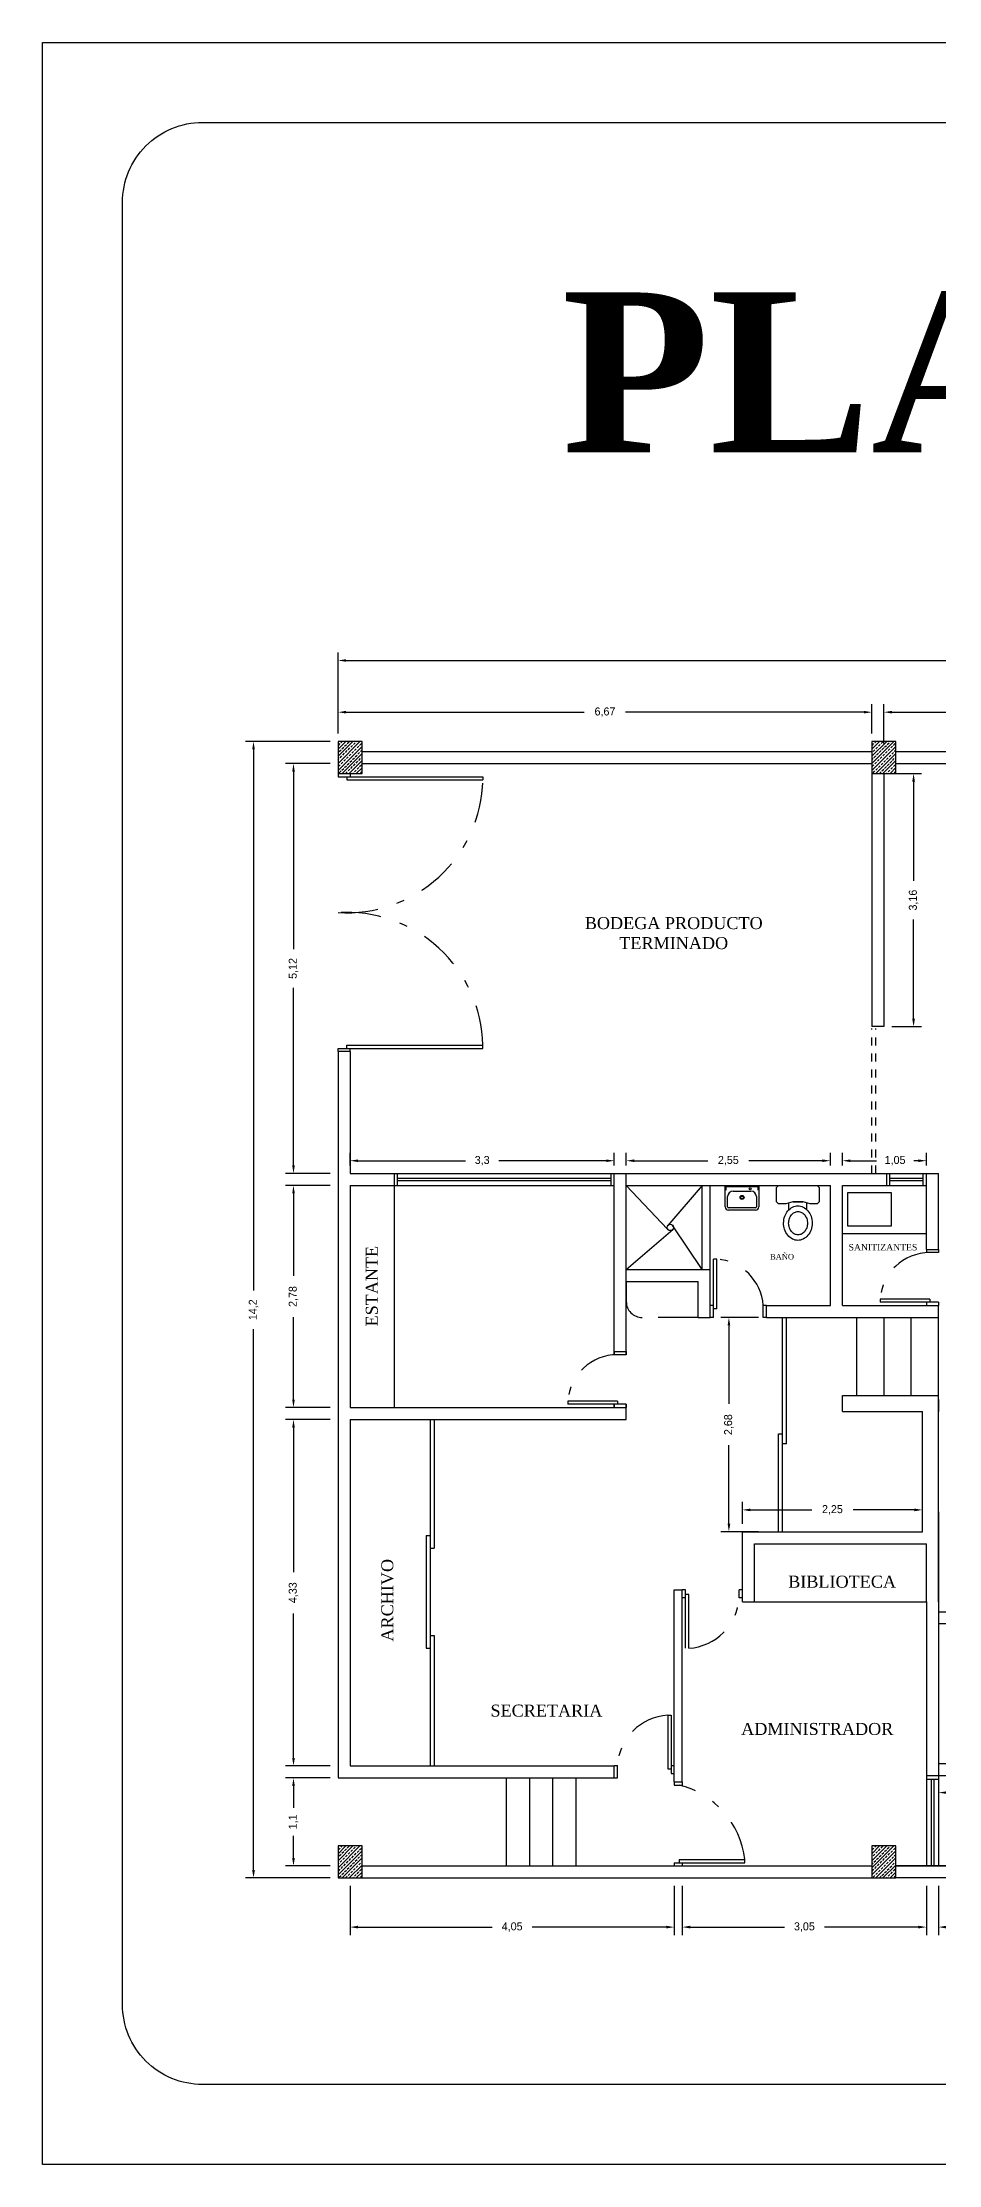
# Model space of a CAD drawing. Header units: millimetres. Extents: x 272.2 to 333.1, y 220.9 to 247.4.
# Drawn here: x 272.15 to 283.34, y 220.9 to 247.42 of the extents above; entities that cross this region are included whole.
import ezdxf

# ---------------------------------------------------------------- set-up
doc = ezdxf.new("R2010")
doc.units = ezdxf.units.MM
doc.linetypes.add('DASHDOT', pattern=[1, 0.5, -0.25, 0, -0.25])
doc.styles.add('ERNE50', font='times.ttf', dxfattribs={"height": 0.15})
doc.dimstyles.new('ISO-25', dxfattribs={"dimtxt": 0.1, "dimasz": 0.1, "dimexe": 0.1, "dimexo": 0.1, "dimgap": 0.1, "dimtad": 0, "dimtxsty": 'Standard', "dimcen": 0, "dimadec": 0, "dimazin": 0, "dimtfac": 1, "dimtmove": 0, "dimatfit": 3, "dimfxl": 1, "dimarcsym": 0})

# ---------------------------------------------------------------- blocks, each defined once
blk = doc.blocks.new('LACU701P')
for p, q in [((-0.21, -0.268), (-0.21, 0)), ((-0.21, 0), (0.21, 0)), ((0.21, 0), (0.21, -0.268)), ((-0.18, -0.268), (-0.18, -0.14)), ((-0.11, -0.07), (0.11, -0.07)), ((0.18, -0.14), (0.18, -0.268)), ((0.17, -0.278), (-0.17, -0.278)), ((0.17, -0.308), (-0.17, -0.308))]:
    blk.add_line(p, q)
blk.add_lwpolyline([(-0.198, -0.059), (-0.198, -0.012), (0.198, -0.012), (0.198, -0.059)])
for centre, radius in [((0, -0.15), 0.025), ((0, -0.15), 0.017), ((0.102, -0.044), 0.0121)]:
    blk.add_circle(centre, radius)
for centre, radius, start, end in [((-0.11, -0.14), 0.07, 90, 180), ((0.11, -0.14), 0.07, 360, 90), ((-0.17, -0.268), 0.04, 180, 270), ((-0.17, -0.268), 0.01, 180, 270), ((0.17, -0.268), 0.01, 270, 360), ((0.17, -0.268), 0.04, 270, 0)]:
    blk.add_arc(centre, radius, start, end)
blk = doc.blocks.new('TOILET1')
for p, q in [((0.051, 0.267), (0.025, 0.241)), ((0.229, 0.267), (0.051, 0.267)), ((0.254, 0.241), (0.229, 0.267)), ((0.025, 0.241), (0.025, -0.241)), ((0.229, 0.063), (0.254, 0.152)), ((0.229, -0.064), (0.229, 0.063)), ((0.229, 0.063), (0.229, -0.064)), ((0.254, 0.152), (0.254, 0.241)), ((0.025, -0.241), (0.051, -0.267)), ((0.254, -0.152), (0.229, -0.064)), ((0.229, -0.267), (0.254, -0.241)), ((0.254, -0.241), (0.254, -0.152)), ((0.051, -0.267), (0.229, -0.267))]:
    blk.add_line(p, q)
blk.add_lwpolyline([(0.711, 0, 0.117036), (0.695, 0.066, 0.104338), (0.648, 0.126, 0.09029), (0.573, 0.168, 0.09898), (0.495, 0.178, 0.08237), (0.411, 0.164, 0.09029), (0.343, 0.126, 0.104338), (0.295, 0.066, 0.117036), (0.279, 0, 0.117036), (0.295, -0.066, 0.104338), (0.343, -0.126, 0.09029), (0.411, -0.164, 0.08237), (0.495, -0.178, 0.08237), (0.58, -0.164, 0.09029), (0.648, -0.126, 0.104338), (0.695, -0.066, 0.117036)], format="xyb", close=True)
blk = doc.blocks.new('SAN-1')
for p, q in [((0.302, 0.112), (0.217, 0.112)), ((0.302, -0.112), (0.217, -0.112))]:
    blk.add_line(p, q)
blk.add_lwpolyline([(0.472, 0.116, 0.080637), (0.415, 0.106, 0.08922), (0.369, 0.081, 0.10483), (0.337, 0.042, 0.119366), (0.326, -0.002, 0.119366), (0.337, -0.045, 0.10483), (0.369, -0.085, 0.08922), (0.415, -0.11, 0.080637), (0.472, -0.119, 0.080637), (0.529, -0.11, 0.08922), (0.575, -0.085, 0.10483), (0.607, -0.045, 0.119366), (0.618, -0.002, 0.119366), (0.607, 0.042, 0.10483), (0.575, 0.081, 0.08922), (0.529, 0.106, 0.080637)], format="xyb", close=True)
blk.add_blockref('TOILET1', (-0.025, 0))
blk = doc.blocks.new('*D6')
at = {"color": 0, "lineweight": -2}
for p, q in [((275.843, 238.782), (275.843, 239.794)), ((303.961, 238.782), (303.961, 239.794)), ((275.943, 239.694), (289.61, 239.694)), ((303.861, 239.694), (290.194, 239.694))]:
    blk.add_line(p, q, dxfattribs=at)
at = {"color": 0}
for points in [[(275.943, 239.711), (275.943, 239.678), (275.843, 239.694)], [(303.861, 239.711), (303.861, 239.678), (303.961, 239.694)]]:
    blk.add_solid(points, dxfattribs=at)
at = {"layer": 'Defpoints', "color": 0}
for p in [(303.961, 239.694), (275.843, 238.682), (303.961, 238.682)]:
    blk.add_point(p, dxfattribs=at)
at = {"color": 0, "insert": (289.902, 239.694), "char_height": 0.1, "attachment_point": 5}
blk.add_mtext('28,12', dxfattribs=at)
blk = doc.blocks.new('*D7')
at = {"color": 0, "lineweight": -2}
for p, q in [((275.843, 238.782), (275.843, 239.148)), ((275.943, 239.048), (278.919, 239.048)), ((282.411, 239.048), (279.435, 239.048)), ((282.511, 238.782), (282.511, 239.148))]:
    blk.add_line(p, q, dxfattribs=at)
at = {"color": 0}
for points in [[(275.943, 239.065), (275.943, 239.032), (275.843, 239.048)], [(282.411, 239.065), (282.411, 239.032), (282.511, 239.048)]]:
    blk.add_solid(points, dxfattribs=at)
at = {"layer": 'Defpoints', "color": 0}
for p in [(282.511, 239.048), (275.843, 238.682), (282.511, 238.682)]:
    blk.add_point(p, dxfattribs=at)
at = {"color": 0, "insert": (279.177, 239.048), "char_height": 0.1, "attachment_point": 5}
blk.add_mtext('6,67', dxfattribs=at)
blk = doc.blocks.new('*D8')
at = {"color": 0, "lineweight": -2}
for p, q in [((282.661, 238.657), (282.661, 239.148)), ((282.761, 239.048), (284.57, 239.048)), ((286.895, 239.048), (285.086, 239.048)), ((286.995, 238.657), (286.995, 239.148))]:
    blk.add_line(p, q, dxfattribs=at)
at = {"color": 0}
for points in [[(282.761, 239.065), (282.761, 239.032), (282.661, 239.048)], [(286.895, 239.065), (286.895, 239.032), (286.995, 239.048)]]:
    blk.add_solid(points, dxfattribs=at)
at = {"layer": 'Defpoints', "color": 0}
for p in [(286.995, 239.048), (282.661, 238.557), (286.995, 238.557)]:
    blk.add_point(p, dxfattribs=at)
at = {"color": 0, "insert": (284.828, 239.048), "char_height": 0.1, "attachment_point": 5}
blk.add_mtext('4,33', dxfattribs=at)
blk = doc.blocks.new('*D29')
at = {"color": 0, "lineweight": -2}
for p, q in [((283.343, 225.658), (283.343, 225.448)), ((284.945, 225.659), (284.945, 225.448)), ((283.443, 225.548), (283.952, 225.548)), ((284.845, 225.548), (284.336, 225.548))]:
    blk.add_line(p, q, dxfattribs=at)
at = {"color": 0}
for points in [[(283.443, 225.565), (283.443, 225.532), (283.343, 225.548)], [(284.845, 225.565), (284.845, 225.532), (284.945, 225.548)]]:
    blk.add_solid(points, dxfattribs=at)
at = {"layer": 'Defpoints', "color": 0}
for p in [(283.343, 225.758), (284.945, 225.759), (284.945, 225.548)]:
    blk.add_point(p, dxfattribs=at)
at = {"color": 0, "insert": (284.144, 225.548), "char_height": 0.1, "attachment_point": 5}
blk.add_mtext('1,6', dxfattribs=at)
blk = doc.blocks.new('*D30')
at = {"color": 0, "lineweight": -2}
for p, q in [((283.343, 224.382), (283.343, 223.768)), ((289.086, 224.382), (289.086, 223.768)), ((283.443, 223.868), (285.956, 223.868)), ((288.986, 223.868), (286.473, 223.868))]:
    blk.add_line(p, q, dxfattribs=at)
at = {"color": 0}
for points in [[(283.443, 223.885), (283.443, 223.851), (283.343, 223.868)], [(288.986, 223.885), (288.986, 223.851), (289.086, 223.868)]]:
    blk.add_solid(points, dxfattribs=at)
at = {"layer": 'Defpoints', "color": 0}
for p in [(283.343, 224.482), (289.086, 224.482), (289.086, 223.868)]:
    blk.add_point(p, dxfattribs=at)
at = {"color": 0, "insert": (286.215, 223.868), "char_height": 0.1, "attachment_point": 5}
blk.add_mtext('5,74', dxfattribs=at)
blk = doc.blocks.new('*D31')
at = {"color": 0, "lineweight": -2}
for p, q in [((280.143, 224.382), (280.143, 223.768)), ((283.193, 224.382), (283.193, 223.768)), ((280.243, 223.868), (281.418, 223.868)), ((283.093, 223.868), (281.918, 223.868))]:
    blk.add_line(p, q, dxfattribs=at)
at = {"color": 0}
for points in [[(280.243, 223.885), (280.243, 223.851), (280.143, 223.868)], [(283.093, 223.885), (283.093, 223.851), (283.193, 223.868)]]:
    blk.add_solid(points, dxfattribs=at)
at = {"layer": 'Defpoints', "color": 0}
for p in [(280.143, 224.482), (283.193, 224.482), (280.143, 223.868)]:
    blk.add_point(p, dxfattribs=at)
at = {"color": 0, "insert": (281.668, 223.868), "char_height": 0.1, "attachment_point": 5}
blk.add_mtext('3,05', dxfattribs=at)
blk = doc.blocks.new('*D32')
at = {"color": 0, "lineweight": -2}
for p, q in [((281.093, 231.485), (280.625, 231.485)), ((280.725, 231.385), (280.725, 230.405)), ((280.725, 228.908), (280.725, 229.888)), ((281.093, 228.808), (280.625, 228.808))]:
    blk.add_line(p, q, dxfattribs=at)
at = {"color": 0}
for points in [[(280.709, 231.385), (280.742, 231.385), (280.725, 231.485)], [(280.709, 228.908), (280.742, 228.908), (280.725, 228.808)]]:
    blk.add_solid(points, dxfattribs=at)
at = {"layer": 'Defpoints', "color": 0}
for p in [(281.193, 231.485), (280.725, 228.808), (281.193, 228.808)]:
    blk.add_point(p, dxfattribs=at)
at = {"color": 0, "insert": (280.725, 230.146), "char_height": 0.1, "attachment_point": 5, "rotation": 90}
blk.add_mtext('2,68', dxfattribs=at)
blk = doc.blocks.new('*D33')
at = {"color": 0, "lineweight": -2}
for p, q in [((283.443, 233.135), (283.741, 233.135)), ((283.641, 233.035), (283.641, 232.576)), ((283.641, 231.735), (283.641, 232.193)), ((283.443, 231.635), (283.741, 231.635))]:
    blk.add_line(p, q, dxfattribs=at)
at = {"color": 0}
for points in [[(283.624, 233.035), (283.657, 233.035), (283.641, 233.135)], [(283.624, 231.735), (283.657, 231.735), (283.641, 231.635)]]:
    blk.add_solid(points, dxfattribs=at)
at = {"layer": 'Defpoints', "color": 0}
for p in [(283.343, 233.135), (283.343, 231.635), (283.641, 231.635)]:
    blk.add_point(p, dxfattribs=at)
at = {"color": 0, "insert": (283.641, 232.385), "char_height": 0.1, "attachment_point": 5, "rotation": 90}
blk.add_mtext('1,5', dxfattribs=at)
blk = doc.blocks.new('*D34')
at = {"color": 0, "lineweight": -2}
for p, q in [((282.143, 233.385), (282.143, 233.544)), ((282.243, 233.444), (282.568, 233.444)), ((283.093, 233.444), (283.035, 233.444)), ((283.193, 233.385), (283.193, 233.544))]:
    blk.add_line(p, q, dxfattribs=at)
at = {"color": 0}
for points in [[(282.243, 233.46), (282.243, 233.427), (282.143, 233.444)], [(283.093, 233.46), (283.093, 233.427), (283.193, 233.444)]]:
    blk.add_solid(points, dxfattribs=at)
at = {"layer": 'Defpoints', "color": 0}
for p in [(283.193, 233.444), (282.143, 233.285), (283.193, 233.285)]:
    blk.add_point(p, dxfattribs=at)
at = {"color": 0, "insert": (282.801, 233.444), "char_height": 0.1, "attachment_point": 5}
blk.add_mtext('1,05', dxfattribs=at)
blk = doc.blocks.new('*D35')
at = {"color": 0, "lineweight": -2}
for p, q in [((279.443, 233.385), (279.443, 233.544)), ((279.543, 233.444), (280.46, 233.444)), ((281.893, 233.444), (280.976, 233.444)), ((281.993, 233.385), (281.993, 233.544))]:
    blk.add_line(p, q, dxfattribs=at)
at = {"color": 0}
for points in [[(279.543, 233.46), (279.543, 233.427), (279.443, 233.444)], [(281.893, 233.46), (281.893, 233.427), (281.993, 233.444)]]:
    blk.add_solid(points, dxfattribs=at)
at = {"layer": 'Defpoints', "color": 0}
for p in [(279.443, 233.444), (279.443, 233.285), (281.993, 233.285)]:
    blk.add_point(p, dxfattribs=at)
at = {"color": 0, "insert": (280.718, 233.444), "char_height": 0.1, "attachment_point": 5}
blk.add_mtext('2,55', dxfattribs=at)
blk = doc.blocks.new('*D36')
at = {"color": 0, "lineweight": -2}
for p, q in [((275.993, 233.385), (275.993, 233.544)), ((276.093, 233.444), (277.435, 233.444)), ((279.193, 233.444), (277.851, 233.444)), ((279.293, 233.385), (279.293, 233.544))]:
    blk.add_line(p, q, dxfattribs=at)
at = {"color": 0}
for points in [[(276.093, 233.46), (276.093, 233.427), (275.993, 233.444)], [(279.193, 233.46), (279.193, 233.427), (279.293, 233.444)]]:
    blk.add_solid(points, dxfattribs=at)
at = {"layer": 'Defpoints', "color": 0}
for p in [(279.293, 233.444), (275.993, 233.285), (279.293, 233.285)]:
    blk.add_point(p, dxfattribs=at)
at = {"color": 0, "insert": (277.643, 233.444), "char_height": 0.1, "attachment_point": 5}
blk.add_mtext('3,3', dxfattribs=at)
blk = doc.blocks.new('*D44')
at = {"color": 0, "lineweight": -2}
for p, q in [((280.893, 228.908), (280.893, 229.181)), ((283.143, 228.908), (283.143, 229.181)), ((280.993, 229.081), (281.76, 229.081)), ((283.043, 229.081), (282.276, 229.081))]:
    blk.add_line(p, q, dxfattribs=at)
at = {"color": 0}
for points in [[(280.993, 229.097), (280.993, 229.064), (280.893, 229.081)], [(283.043, 229.097), (283.043, 229.064), (283.143, 229.081)]]:
    blk.add_solid(points, dxfattribs=at)
at = {"layer": 'Defpoints', "color": 0}
for p in [(283.143, 229.081), (280.893, 228.808), (283.143, 228.808)]:
    blk.add_point(p, dxfattribs=at)
at = {"color": 0, "insert": (282.018, 229.081), "char_height": 0.1, "attachment_point": 5}
blk.add_mtext('2,25', dxfattribs=at)
blk = doc.blocks.new('*D45')
at = {"color": 0, "lineweight": -2}
for p, q in [((275.743, 238.407), (275.186, 238.407)), ((275.286, 238.307), (275.286, 236.087)), ((275.286, 233.385), (275.286, 235.604)), ((275.743, 233.285), (275.186, 233.285))]:
    blk.add_line(p, q, dxfattribs=at)
at = {"color": 0}
for points in [[(275.27, 238.307), (275.303, 238.307), (275.286, 238.407)], [(275.27, 233.385), (275.303, 233.385), (275.286, 233.285)]]:
    blk.add_solid(points, dxfattribs=at)
at = {"layer": 'Defpoints', "color": 0}
for p in [(275.843, 238.407), (275.286, 233.285), (275.843, 233.285)]:
    blk.add_point(p, dxfattribs=at)
at = {"color": 0, "insert": (275.286, 235.846), "char_height": 0.1, "attachment_point": 5, "rotation": 90}
blk.add_mtext('5,12', dxfattribs=at)
blk = doc.blocks.new('*D46')
at = {"color": 0, "lineweight": -2}
for p, q in [((275.743, 233.135), (275.186, 233.135)), ((275.286, 233.035), (275.286, 232.005)), ((275.286, 230.46), (275.286, 231.489)), ((275.743, 230.36), (275.186, 230.36))]:
    blk.add_line(p, q, dxfattribs=at)
at = {"color": 0}
for points in [[(275.27, 233.035), (275.303, 233.035), (275.286, 233.135)], [(275.27, 230.46), (275.303, 230.46), (275.286, 230.36)]]:
    blk.add_solid(points, dxfattribs=at)
at = {"layer": 'Defpoints', "color": 0}
for p in [(275.843, 233.135), (275.286, 230.36), (275.843, 230.36)]:
    blk.add_point(p, dxfattribs=at)
at = {"color": 0, "insert": (275.286, 231.747), "char_height": 0.1, "attachment_point": 5, "rotation": 90}
blk.add_mtext('2,78', dxfattribs=at)
blk = doc.blocks.new('*D47')
at = {"color": 0, "lineweight": -2}
for p, q in [((275.743, 230.21), (275.186, 230.21)), ((275.286, 230.11), (275.286, 228.304)), ((275.286, 225.982), (275.286, 227.787)), ((275.743, 225.882), (275.186, 225.882))]:
    blk.add_line(p, q, dxfattribs=at)
at = {"color": 0}
for points in [[(275.27, 230.11), (275.303, 230.11), (275.286, 230.21)], [(275.27, 225.982), (275.303, 225.982), (275.286, 225.882)]]:
    blk.add_solid(points, dxfattribs=at)
at = {"layer": 'Defpoints', "color": 0}
for p in [(275.843, 230.21), (275.286, 225.882), (275.843, 225.882)]:
    blk.add_point(p, dxfattribs=at)
at = {"color": 0, "insert": (275.286, 228.046), "char_height": 0.1, "attachment_point": 5, "rotation": 90}
blk.add_mtext('4,33', dxfattribs=at)
blk = doc.blocks.new('*D48')
at = {"color": 0, "lineweight": -2}
for p, q in [((275.743, 225.732), (275.186, 225.732)), ((275.286, 225.632), (275.286, 225.357)), ((275.286, 224.732), (275.286, 225.007)), ((275.743, 224.632), (275.186, 224.632))]:
    blk.add_line(p, q, dxfattribs=at)
at = {"color": 0}
for points in [[(275.27, 225.632), (275.303, 225.632), (275.286, 225.732)], [(275.27, 224.732), (275.303, 224.732), (275.286, 224.632)]]:
    blk.add_solid(points, dxfattribs=at)
at = {"layer": 'Defpoints', "color": 0}
for p in [(275.843, 225.732), (275.286, 224.632), (275.843, 224.632)]:
    blk.add_point(p, dxfattribs=at)
at = {"color": 0, "insert": (275.286, 225.182), "char_height": 0.1, "attachment_point": 5, "rotation": 90}
blk.add_mtext('1,1', dxfattribs=at)
blk = doc.blocks.new('*D49')
at = {"color": 0, "lineweight": -2}
for p, q in [((275.743, 238.682), (274.687, 238.682)), ((274.787, 238.582), (274.787, 231.824)), ((274.787, 224.582), (274.787, 231.34)), ((275.743, 224.482), (274.687, 224.482))]:
    blk.add_line(p, q, dxfattribs=at)
at = {"color": 0}
for points in [[(274.77, 238.582), (274.804, 238.582), (274.787, 238.682)], [(274.77, 224.582), (274.804, 224.582), (274.787, 224.482)]]:
    blk.add_solid(points, dxfattribs=at)
at = {"layer": 'Defpoints', "color": 0}
for p in [(275.843, 238.682), (274.787, 224.482), (275.843, 224.482)]:
    blk.add_point(p, dxfattribs=at)
at = {"color": 0, "insert": (274.787, 231.582), "char_height": 0.1, "attachment_point": 5, "rotation": 90}
blk.add_mtext('14,2', dxfattribs=at)
blk = doc.blocks.new('*D53')
at = {"color": 0, "lineweight": -2}
for p, q in [((275.993, 224.382), (275.993, 223.768)), ((280.043, 224.382), (280.043, 223.768)), ((276.093, 223.868), (277.768, 223.868)), ((279.943, 223.868), (278.268, 223.868))]:
    blk.add_line(p, q, dxfattribs=at)
at = {"color": 0}
for points in [[(276.093, 223.885), (276.093, 223.851), (275.993, 223.868)], [(279.943, 223.885), (279.943, 223.851), (280.043, 223.868)]]:
    blk.add_solid(points, dxfattribs=at)
at = {"layer": 'Defpoints', "color": 0}
for p in [(275.993, 224.482), (280.043, 224.482), (275.993, 223.868)]:
    blk.add_point(p, dxfattribs=at)
at = {"color": 0, "insert": (278.018, 223.868), "char_height": 0.1, "attachment_point": 5}
blk.add_mtext('4,05', dxfattribs=at)
blk = doc.blocks.new('*D54')
at = {"color": 0, "lineweight": -2}
for p, q in [((282.761, 238.282), (283.132, 238.282)), ((283.032, 238.182), (283.032, 236.942)), ((283.032, 235.219), (283.032, 236.459)), ((282.761, 235.119), (283.132, 235.119))]:
    blk.add_line(p, q, dxfattribs=at)
at = {"color": 0}
for points in [[(283.015, 238.182), (283.049, 238.182), (283.032, 238.282)], [(283.015, 235.219), (283.049, 235.219), (283.032, 235.119)]]:
    blk.add_solid(points, dxfattribs=at)
at = {"layer": 'Defpoints', "color": 0}
for p in [(282.661, 238.282), (282.661, 235.119), (283.032, 235.119)]:
    blk.add_point(p, dxfattribs=at)
at = {"color": 0, "insert": (283.032, 236.7), "char_height": 0.1, "attachment_point": 5, "rotation": 90}
blk.add_mtext('3,16', dxfattribs=at)

msp = doc.modelspace()

# ---------------------------------------------------------------- hatches: boundary and pattern name
at = {"linetype": 'DASHDOT', "ltscale": 0.2}
h = msp.add_hatch(dxfattribs=at)
h.set_pattern_fill('ANSI33', color=0, scale=0.25, style=0)
h.set_pattern_definition([(45, (239.28784, 235.70597), (-0.04419417, 0.04419417), []), (45, (239.332035, 235.70597), (-0.04419417, 0.04419417), [0.03125, -0.015625])])
h.paths.add_polyline_path([(275.843, 238.282), (276.143, 238.282), (276.143, 238.682), (275.843, 238.682)])
h = msp.add_hatch(dxfattribs=at)
h.set_pattern_fill('ANSI33', color=0, scale=0.25, style=0)
h.set_pattern_definition([(45, (245.955686, 235.70597), (-0.04419417, 0.04419417), []), (45, (245.99988, 235.70597), (-0.04419417, 0.04419417), [0.03125, -0.015625])])
h.paths.add_polyline_path([(282.511, 238.282), (282.811, 238.282), (282.811, 238.682), (282.511, 238.682)])
h = msp.add_hatch(dxfattribs=at)
h.set_pattern_fill('ANSI33', color=0, scale=0.25, style=0)
h.set_pattern_definition([(45, (239.28784, 221.90597), (-0.04419417, 0.04419417), []), (45, (239.332035, 221.90597), (-0.04419417, 0.04419417), [0.03125, -0.015625])])
h.paths.add_polyline_path([(275.843, 224.482), (276.143, 224.482), (276.143, 224.882), (275.843, 224.882)])
h = msp.add_hatch(dxfattribs=at)
h.set_pattern_fill('ANSI33', color=0, scale=0.25, style=0)
h.set_pattern_definition([(45, (245.955686, 221.90597), (-0.04419417, 0.04419417), []), (45, (245.99988, 221.90597), (-0.04419417, 0.04419417), [0.03125, -0.015625])])
h.paths.add_polyline_path([(282.511, 224.482), (282.811, 224.482), (282.811, 224.882), (282.511, 224.882)])

# ---------------------------------------------------------------- linework, layer by layer
at = {"color": 0}
for p, q in [((276.143, 238.557), (282.511, 238.557)), ((276.143, 238.407), (282.511, 238.407)), ((282.811, 238.557), (289.011, 238.557)), ((282.811, 238.407), (286.991, 238.407)), ((275.843, 238.242), (277.653, 238.242)), ((275.953, 238.242), (275.953, 238.202)), ((275.953, 238.202), (277.653, 238.202)), ((275.993, 238.282), (275.993, 238.242)), ((277.653, 238.242), (277.653, 238.202)), ((282.511, 238.282), (282.511, 235.119)), ((282.661, 238.282), (282.661, 235.119)), ((275.843, 234.847), (277.653, 234.847)), ((275.843, 234.807), (275.843, 230.382)), ((275.953, 234.847), (275.953, 234.887)), ((275.953, 234.887), (277.653, 234.887)), ((275.993, 234.807), (275.993, 234.847)), ((275.993, 234.807), (275.993, 233.285)), ((277.653, 234.847), (277.653, 234.887)), ((275.993, 233.285), (276.543, 233.285)), ((275.993, 233.135), (276.543, 233.135)), ((275.993, 233.135), (275.993, 230.36)), ((276.543, 233.285), (279.443, 233.285)), ((276.543, 233.285), (276.543, 233.135)), ((276.543, 233.135), (279.293, 233.135)), ((276.543, 233.135), (276.543, 230.36)), ((276.583, 233.285), (276.583, 233.135)), ((276.583, 233.225), (279.253, 233.225)), ((276.583, 233.195), (279.253, 233.195)), ((279.253, 233.135), (279.253, 233.285)), ((279.293, 231.018), (279.293, 233.285)), ((279.443, 233.285), (282.696, 233.285)), ((279.443, 231.02), (279.443, 233.285)), ((279.443, 233.135), (281.993, 233.135)), ((279.443, 233.135), (279.96, 232.587)), ((280.393, 233.135), (279.963, 232.636)), ((280.393, 232.085), (280.393, 233.135)), ((280.493, 232.085), (280.493, 233.135)), ((281.993, 231.635), (281.993, 233.135)), ((282.143, 231.635), (282.143, 233.135)), ((282.143, 233.135), (282.696, 233.135)), ((282.696, 233.135), (282.696, 233.285)), ((282.696, 233.285), (283.193, 233.285)), ((282.696, 233.135), (283.193, 233.135)), ((282.736, 233.135), (282.736, 233.285)), ((282.736, 233.225), (283.153, 233.225)), ((282.736, 233.195), (283.153, 233.195)), ((283.153, 233.135), (283.153, 233.285)), ((283.193, 232.335), (283.193, 233.285)), ((283.193, 233.285), (283.343, 233.285)), ((283.343, 232.335), (283.343, 233.285)), ((279.443, 232.085), (280.023, 232.584)), ((280.393, 232.085), (280.026, 232.632)), ((282.143, 232.535), (283.193, 232.535)), ((283.193, 232.335), (283.343, 232.335)), ((283.193, 232.335), (283.193, 232.295)), ((283.343, 232.295), (283.193, 232.295)), ((283.343, 232.335), (283.343, 232.295)), ((279.443, 232.085), (280.493, 232.085)), ((280.493, 231.485), (280.493, 232.085)), ((280.533, 231.485), (280.533, 232.215)), ((280.573, 232.215), (280.533, 232.215)), ((280.573, 231.595), (280.573, 232.215)), ((279.443, 231.935), (280.343, 231.935)), ((279.443, 231.935), (279.443, 231.685)), ((280.343, 231.485), (280.343, 231.935)), ((280.343, 231.485), (280.493, 231.485)), ((280.533, 231.635), (280.493, 231.635)), ((280.533, 231.485), (280.493, 231.485)), ((280.573, 231.595), (280.533, 231.595)), ((281.153, 231.485), (281.153, 231.635)), ((281.193, 231.635), (281.153, 231.635)), ((281.193, 231.485), (281.153, 231.485)), ((281.193, 231.635), (281.993, 231.635)), ((281.193, 231.485), (281.193, 231.635)), ((281.193, 231.485), (283.343, 231.485)), ((281.393, 228.808), (281.393, 231.485)), ((281.443, 229.907), (281.443, 231.485)), ((282.143, 231.635), (283.343, 231.635)), ((282.323, 230.51), (282.323, 231.485)), ((283.233, 231.715), (282.613, 231.715)), ((282.613, 231.715), (282.613, 231.675)), ((283.343, 231.675), (282.613, 231.675)), ((282.663, 230.51), (282.663, 231.485)), ((283.003, 230.51), (283.003, 231.485)), ((283.193, 231.675), (283.193, 231.635)), ((283.233, 231.715), (283.233, 231.675)), ((283.343, 231.675), (283.343, 231.635)), ((283.343, 231.485), (283.343, 231.635)), ((283.343, 230.51), (283.343, 231.485)), ((279.293, 231.06), (279.443, 231.06)), ((279.293, 231.06), (279.293, 231.02)), ((279.443, 231.02), (279.293, 231.02)), ((279.443, 231.06), (279.443, 231.02)), ((279.333, 230.44), (278.713, 230.44)), ((278.713, 230.44), (278.713, 230.4)), ((279.333, 230.44), (279.333, 230.4)), ((282.143, 230.51), (283.343, 230.51)), ((282.143, 230.31), (282.143, 230.51)), ((283.343, 228.632), (283.343, 230.532)), ((283.343, 230.46), (283.343, 230.31)), ((283.343, 230.46), (283.343, 230.31)), ((275.843, 230.382), (275.843, 225.732)), ((275.993, 230.36), (276.543, 230.36)), ((275.993, 230.21), (279.443, 230.21)), ((275.993, 230.21), (275.993, 225.882)), ((276.343, 230.36), (279.293, 230.36)), ((276.843, 230.36), (277.043, 230.36)), ((276.993, 230.21), (276.993, 225.882)), ((277.043, 230.21), (277.043, 228.602)), ((279.443, 230.4), (278.713, 230.4)), ((279.293, 230.36), (279.293, 230.4)), ((279.293, 230.4), (279.293, 230.36)), ((279.443, 230.21), (279.443, 230.4)), ((279.443, 230.4), (279.443, 230.36)), ((282.143, 230.31), (283.143, 230.31)), ((283.143, 228.808), (283.143, 230.31)), ((281.343, 228.808), (281.343, 230.032)), ((283.343, 229.057), (283.343, 224.632)), ((276.943, 228.762), (276.943, 227.352)), ((276.943, 228.762), (276.993, 228.762)), ((276.993, 228.602), (277.043, 228.602)), ((280.893, 227.932), (280.893, 228.808)), ((280.893, 228.808), (283.143, 228.808)), ((281.043, 228.658), (283.193, 228.658)), ((281.043, 227.932), (281.043, 228.658)), ((283.193, 227.932), (283.193, 228.658)), ((283.343, 227.932), (283.343, 228.632)), ((280.043, 225.682), (280.043, 228.082)), ((280.043, 228.082), (280.143, 228.082)), ((280.143, 225.682), (280.143, 228.082)), ((280.183, 228.082), (280.143, 228.082)), ((280.183, 227.352), (280.183, 228.082)), ((280.893, 228.082), (280.853, 228.082)), ((280.853, 227.982), (280.853, 228.082)), ((280.183, 227.982), (280.143, 227.982)), ((280.223, 228.022), (280.183, 228.022)), ((280.223, 227.352), (280.223, 228.022)), ((280.893, 227.982), (280.853, 227.982)), ((280.893, 227.932), (281.043, 227.932)), ((281.043, 227.932), (283.193, 227.932)), ((283.193, 227.932), (283.193, 224.632)), ((283.343, 227.932), (283.343, 224.632)), ((283.343, 227.808), (283.567, 227.808)), ((276.993, 227.512), (277.043, 227.512)), ((277.043, 227.512), (277.043, 225.882)), ((279.963, 226.516), (280.003, 226.516)), ((279.963, 226.516), (279.963, 225.846)), ((280.003, 226.516), (280.003, 225.786)), ((275.843, 225.732), (276.543, 225.732)), ((275.993, 225.882), (279.293, 225.882)), ((276.543, 225.732), (277.093, 225.732)), ((277.093, 225.732), (278.813, 225.732)), ((277.943, 225.732), (277.943, 224.782)), ((278.233, 225.732), (278.233, 224.632)), ((278.523, 225.732), (278.523, 224.632)), ((278.813, 225.732), (278.813, 224.632)), ((278.813, 225.732), (279.333, 225.732)), ((279.293, 225.732), (279.293, 225.886)), ((279.293, 225.886), (279.333, 225.886)), ((279.333, 225.732), (279.333, 225.886)), ((279.963, 225.846), (280.003, 225.846)), ((280.003, 225.886), (280.043, 225.886)), ((280.003, 225.786), (280.043, 225.786)), ((280.043, 225.682), (280.143, 225.682)), ((280.043, 225.682), (280.043, 225.642)), ((280.143, 225.682), (280.143, 225.642)), ((283.193, 225.718), (283.343, 225.718)), ((283.253, 225.718), (283.253, 224.632)), ((283.283, 225.718), (283.283, 224.632)), ((280.043, 225.642), (280.143, 225.642)), ((276.143, 224.632), (282.511, 224.632)), ((277.943, 224.782), (277.943, 224.632)), ((280.043, 224.672), (280.923, 224.672)), ((280.043, 224.672), (280.043, 224.632)), ((280.103, 224.712), (280.103, 224.672)), ((280.103, 224.712), (280.923, 224.712)), ((280.143, 224.672), (280.143, 224.632)), ((281.599, 224.632), (282.511, 224.632)), ((285.461, 224.632), (282.811, 224.632)), ((282.811, 224.632), (283.699, 224.632)), ((276.143, 224.482), (282.511, 224.482)), ((285.461, 224.482), (282.811, 224.482))]:
    msp.add_line(p, q, dxfattribs=at)
at = {"linetype": 'DASHDOT'}
for p, q in [((275.843, 238.282), (275.843, 238.242)), ((275.843, 234.807), (275.843, 234.847))]:
    msp.add_line(p, q, dxfattribs=at)
for p, q in [((282.661, 235.119), (282.511, 235.119)), ((275.993, 234.807), (275.843, 234.807)), ((279.293, 230.36), (279.443, 230.36)), ((281.343, 230.032), (281.393, 230.032)), ((281.443, 229.907), (281.393, 229.907)), ((283.527, 227.658), (283.343, 227.658)), ((276.943, 227.352), (276.993, 227.352)), ((283.343, 225.758), (283.193, 225.758)), ((284.945, 225.909), (283.343, 225.909)), ((285.095, 225.759), (283.343, 225.758)), ((280.923, 224.672), (280.923, 224.712))]:
    msp.add_line(p, q)
at = {"color": 0, "linetype": 'DASHDOT', "ltscale": 0.2}
for p, q in [((282.511, 233.285), (282.511, 235.096)), ((282.561, 233.285), (282.561, 235.096))]:
    msp.add_line(p, q, dxfattribs=at)
at = {"color": 0, "linetype": 'DASHDOT'}
msp.add_line((280.343, 231.485), (279.643, 231.485), dxfattribs=at)
msp.add_lwpolyline([(333.052, 220.901), (272.15, 220.901), (272.15, 247.417), (333.052, 247.417)], close=True)
msp.add_lwpolyline([(331.052, 221.901), (274.15, 221.901, -0.414214), (273.15, 222.901), (273.15, 245.417, -0.414214), (274.15, 246.417), (331.052, 246.417, -0.414214), (332.052, 245.417), (332.052, 222.901, -0.414214)], format="xyb", close=True)
at = {"color": 0}
for points in [[(275.843, 238.282), (276.143, 238.282), (276.143, 238.682), (275.843, 238.682)], [(282.511, 238.282), (282.811, 238.282), (282.811, 238.682), (282.511, 238.682)], [(282.205, 232.629), (282.755, 232.629), (282.755, 233.042), (282.205, 233.042)], [(275.843, 224.482), (276.143, 224.482), (276.143, 224.882), (275.843, 224.882)], [(282.511, 224.482), (282.811, 224.482), (282.811, 224.882), (282.511, 224.882)]]:
    msp.add_lwpolyline(points, close=True, dxfattribs=at)
msp.add_circle((279.993, 232.61), 0.04, dxfattribs=at)
at = {"linetype": 'DASHDOT'}
for centre, radius, start, end in [((275.953, 238.242), 1.7, 266.2911, 358.6521), ((275.953, 234.847), 1.7, 1.3479, 93.7089), ((283.233, 231.675), 0.62, 90, 176.3009), ((280.532, 231.592), 0.623, 3.925, 86.2027), ((279.333, 230.4), 0.62, 90, 176.3009), ((280.183, 228.022), 0.671, 273.4166, 356.5834), ((280.003, 225.846), 0.671, 93.4166, 176.5834), ((279.847, 224.59), 1.083, 6.4931, 76.3135)]:
    msp.add_arc(centre, radius, start, end, dxfattribs=at)
at = {"color": 0, "linetype": 'DASHDOT'}
msp.add_arc((279.643, 231.685), 0.2, 180, 270, dxfattribs=at)

# ---------------------------------------------------------------- block references
at = {"color": 0, "linetype": 'Continuous'}
msp.add_blockref('LACU701P', (280.889, 233.135), dxfattribs=at)
at = {"color": 0, "linetype": 'Continuous', "xscale": -1, "rotation": 90}
msp.add_blockref('SAN-1', (281.587, 233.135), dxfattribs=at)

# ---------------------------------------------------------------- texts
at = {"insert": (278.639, 244.293), "char_height": 2, "width": 56.88292, "attachment_point": 1}
msp.add_mtext('{\\fTimes New Roman|b1|i0|c0|p18;PLANO PLANTA  POAP - EI}', dxfattribs=at)
at = {"color": 0, "style": 'ERNE50'}
for s, insert, char_height, width, attachment_point in [('BODEGA PRODUCTO TERMINADO ', (280.036, 236.488), 0.15, 3, 2), ('BAÑO', (281.239, 232.279), 0.07, 0.32586, 1), ('SANITIZANTES', (282.22, 232.403), 0.08, 0.6722, 1), ('BIBLIOTECA', (281.466, 228.259), 0.15, 0.96141, 1), ('SECRETARIA', (277.747, 226.648), 0.15, 0.96141, 1), ('ADMINISTRADOR', (280.878, 226.419), 0.15, 1.94938, 1)]:
    msp.add_mtext(s, dxfattribs=dict(at, insert=insert, char_height=char_height, width=width, attachment_point=attachment_point))
at = {"color": 0, "char_height": 0.15, "width": 1.2777, "attachment_point": 1, "rotation": 90, "style": 'ERNE50'}
for s, insert in [('ESTANTE ', (276.189, 231.373)), ('ARCHIVO ', (276.383, 227.436))]:
    msp.add_mtext(s, dxfattribs=dict(at, insert=insert))

# ---------------------------------------------------------------- dimensions: what is measured, and where the dimension line sits
for base, p1, p2, picture, middle in [((303.961, 239.694), (275.843, 238.682), (303.961, 238.682), '*D6', (289.902, 239.694)), ((283.193, 233.444), (282.143, 233.285), (283.193, 233.285), '*D34', (282.801, 233.444))]:
    dim = msp.add_linear_dim(base=base, p1=p1, p2=p2, dimstyle='ISO-25')
    dim.commit()
    dim.dimension.update_dxf_attribs({"geometry": picture, "text_midpoint": middle, "dimtype": 160})
for base, p1, p2, picture, middle in [((282.511, 239.048), (275.843, 238.682), (282.511, 238.682), '*D7', (279.177, 239.048)), ((286.995, 239.048), (282.661, 238.557), (286.995, 238.557), '*D8', (284.828, 239.048)), ((279.293, 233.444), (275.993, 233.285), (279.293, 233.285), '*D36', (277.643, 233.444)), ((279.443, 233.444), (281.993, 233.285), (279.443, 233.285), '*D35', (280.718, 233.444)), ((283.143, 229.081), (280.893, 228.808), (283.143, 228.808), '*D44', (282.018, 229.081)), ((284.945, 225.548), (283.343, 225.758), (284.945, 225.759), '*D29', (284.144, 225.548)), ((275.993, 223.868), (280.043, 224.482), (275.993, 224.482), '*D53', (278.018, 223.868)), ((280.143, 223.868), (283.193, 224.482), (280.143, 224.482), '*D31', (281.668, 223.868)), ((289.086, 223.868), (283.343, 224.482), (289.086, 224.482), '*D30', (286.215, 223.868))]:
    dim = msp.add_linear_dim(base=base, p1=p1, p2=p2, dimstyle='ISO-25')
    dim.commit()
    dim.dimension.update_dxf_attribs({"geometry": picture, "text_midpoint": middle})
for base, p1, p2, picture, middle in [((274.787, 224.482), (275.843, 238.682), (275.843, 224.482), '*D49', (274.787, 231.582)), ((275.286, 233.285), (275.843, 238.407), (275.843, 233.285), '*D45', (275.286, 235.846)), ((283.032, 235.119), (282.661, 238.282), (282.661, 235.119), '*D54', (283.032, 236.7)), ((275.286222092, 230.359650248), (275.843135924, 233.134650248), (275.843135924, 230.359650248), '*D46', (275.286222092, 231.747150248)), ((283.641, 231.635), (283.343, 233.135), (283.343, 231.635), '*D33', (283.641, 232.385)), ((275.286, 225.882), (275.843, 230.21), (275.843, 225.882), '*D47', (275.286, 228.046)), ((275.286, 224.632), (275.843, 225.732), (275.843, 224.632), '*D48', (275.286, 225.182))]:
    dim = msp.add_linear_dim(base=base, p1=p1, p2=p2, angle=90, dimstyle='ISO-25')
    dim.commit()
    dim.dimension.update_dxf_attribs({"geometry": picture, "text_midpoint": middle})
dim = msp.add_linear_dim(base=(280.725, 228.808), p1=(281.193, 231.485), p2=(281.193, 228.808), angle=90, dimstyle='ISO-25')
dim.commit()
dim.dimension.update_dxf_attribs({"geometry": '*D32', "text_midpoint": (280.725, 230.146), "dimtype": 160})

doc.saveas('drawing.dxf')
